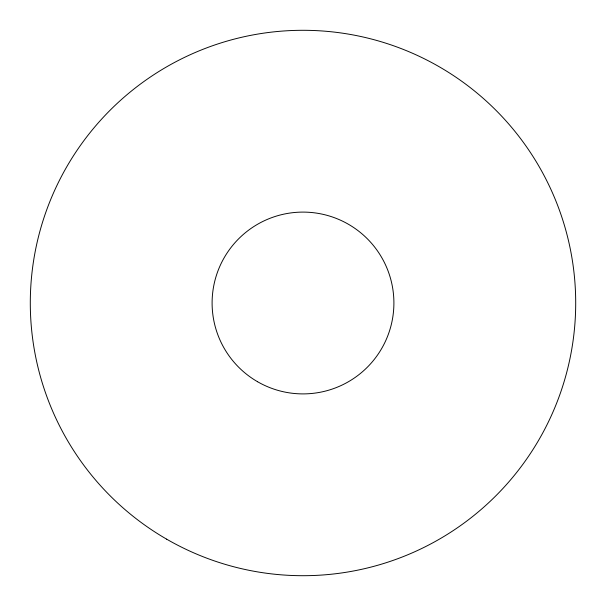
<?xml version="1.0" encoding="UTF-8"?>
<svg xmlns="http://www.w3.org/2000/svg" width="606" height="606" viewBox="0 0 606 606"><rect width="100%" height="100%" fill="white"/><g stroke="black" fill="none" stroke-linecap="round" stroke-linejoin="round"><path stroke-width="0.91" d="M257.55 381.719A90.9 90.9 0 0 0 393.9 303A90.9 90.9 0 0 0 257.55 224.281A90.9 90.9 0 0 0 257.55 381.719M166.65 539.166A272.7 272.7 0 0 0 575.7 303A272.7 272.7 0 0 0 166.65 66.834A272.7 272.7 0 0 0 166.65 539.166"/></g></svg>
